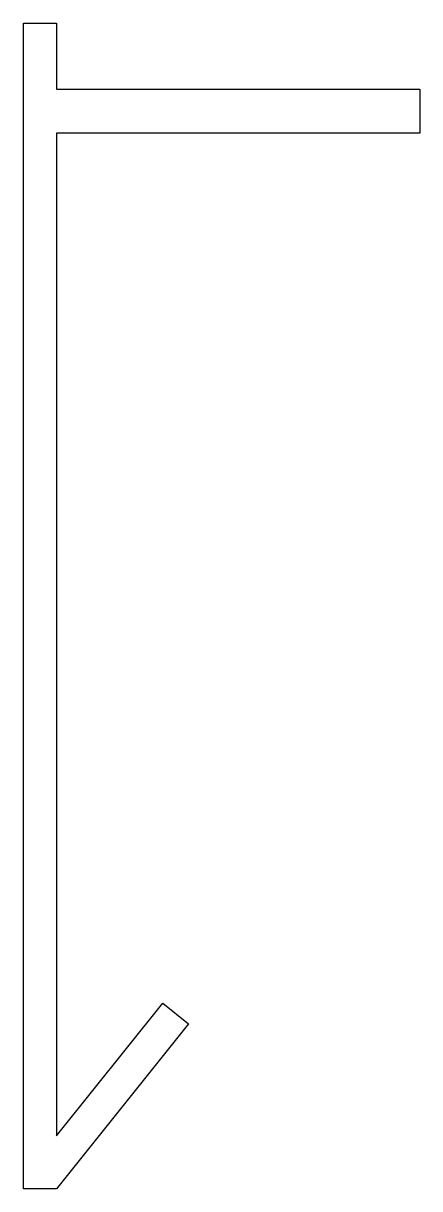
# Model space of a CAD drawing. Extents: x 983.3 to 1001.3, y -33.5 to 19.5.
import ezdxf

# ---------------------------------------------------------------- set-up
doc = ezdxf.new("R2010")
doc.units = 0
doc.header["$LTSCALE"] = 15
doc.layers.get('0').update_dxf_attribs({"linetype": 'CONTINUOUS'})

msp = doc.modelspace()

# ---------------------------------------------------------------- linework, layer by layer
at = {"ltscale": 0.05}
msp.add_lwpolyline([(984.771, -33.49), (983.271, -33.49), (983.271, 19.51), (984.771, 19.51), (984.771, 16.51), (1001.271, 16.51), (1001.271, 14.51), (984.771, 14.51), (984.771, -31.089), (989.599, -25.053), (990.771, -25.99)], close=True, dxfattribs=at)

doc.saveas('drawing.dxf')
